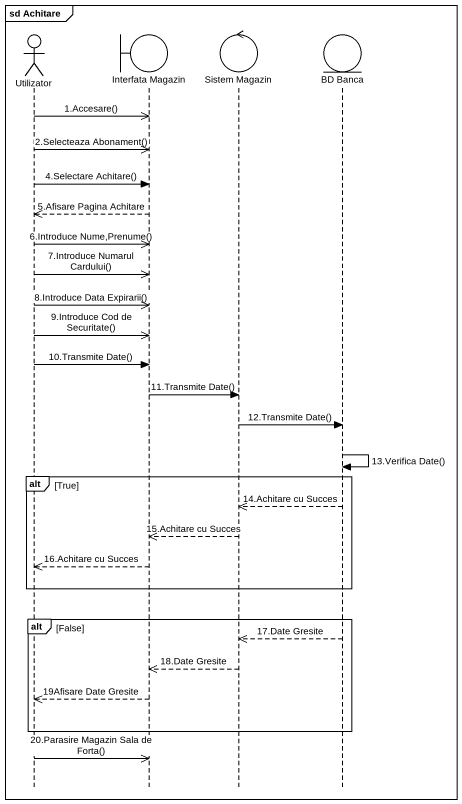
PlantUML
@startuml
mainframe sd Achitare
hide footbox
actor Utilizator
boundary "Interfata Magazin" as Interfata_Magazin
control "Sistem Magazin" as Sistem_Magazin
entity "BD Banca" as BD_Banca

Utilizator ->> Interfata_Magazin : 1.Accesare()
Utilizator ->> Interfata_Magazin : 2.Selecteaza Abonament()
Utilizator -> Interfata_Magazin : 4.Selectare Achitare()
Interfata_Magazin -->> Utilizator : 5.Afisare Pagina Achitare
Utilizator ->> Interfata_Magazin : 6.Introduce Nume,Prenume()
Utilizator ->> Interfata_Magazin : 7.Introduce Numarul Cardului()
Utilizator ->> Interfata_Magazin : 8.Introduce Data Expirarii()
Utilizator ->> Interfata_Magazin : 9.Introduce Cod de Securitate()
Utilizator -> Interfata_Magazin : 10.Transmite Date()
Interfata_Magazin -> Sistem_Magazin : 11.Transmite Date()
Sistem_Magazin -> BD_Banca : 12.Transmite Date()
BD_Banca -> BD_Banca : 13.Verifica Date()
alt True
  BD_Banca -->> Sistem_Magazin : 14.Achitare cu Succes
  Sistem_Magazin -->> Interfata_Magazin : 15.Achitare cu Succes
  Interfata_Magazin -->> Utilizator : 16.Achitare cu Succes
end
alt False
  BD_Banca -->> Sistem_Magazin : 17.Date Gresite
  Sistem_Magazin -->> Interfata_Magazin : 18.Date Gresite
  Interfata_Magazin -->> Utilizator : 19Afisare Date Gresite
end
Utilizator ->> Interfata_Magazin : 20.Parasire Magazin Sala de Forta()
@enduml
